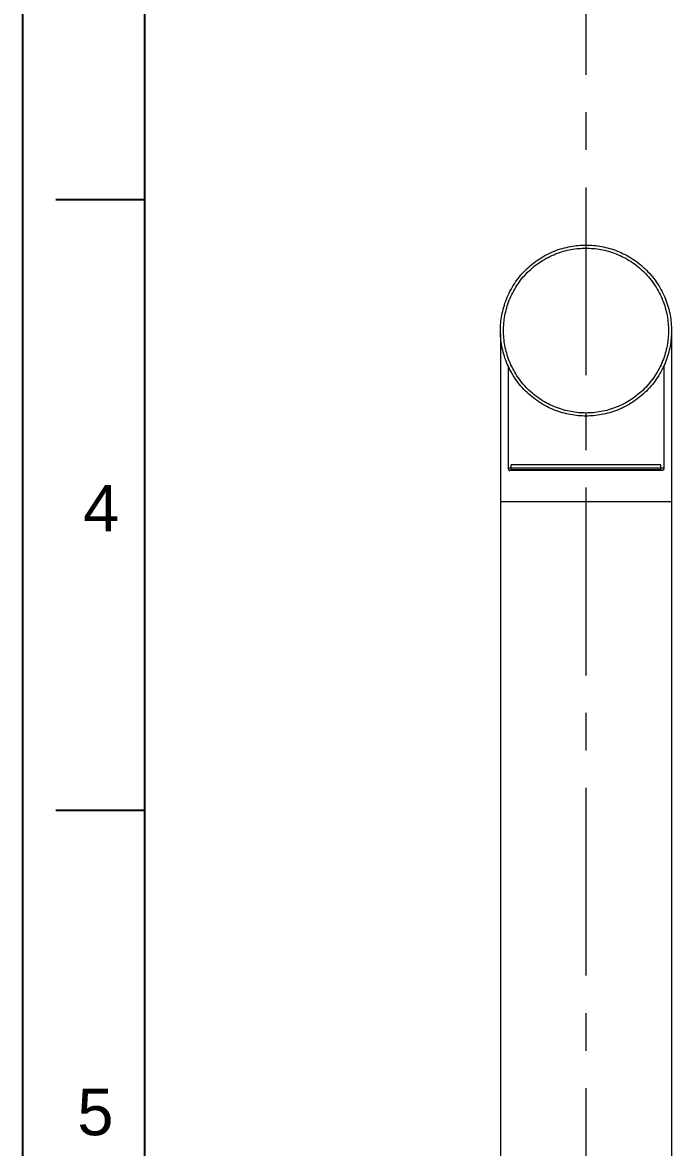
# Model space of a CAD drawing. Header units: inches. Extents: x 5272 to 5866, y -631 to 209.
# Drawn here: x 5272.3 to 5378.5, y -266.2 to -81.9 of the extents above; entities that cross this region are included whole.
import ezdxf

# ---------------------------------------------------------------- set-up
doc = ezdxf.new("R2010")
doc.units = ezdxf.units.IN
doc.header["$LTSCALE"] = 4.84
doc.header["$MEASUREMENT"] = 0
doc.linetypes.add('CENTERX2', pattern=[20.32, 12.7, -2.54, 2.54, -2.54])
doc.layers.get('0').update_dxf_attribs({"linetype": 'CONTINUOUS', "lineweight": 13})
doc.layers.add('CENTER', color=1, linetype='CENTERX2', lineweight=15)
doc.layers.add('FORM', color=7, linetype='CONTINUOUS')
doc.styles.get("Standard").update_dxf_attribs({"font": 'arial.ttf'})

msp = doc.modelspace()

# ---------------------------------------------------------------- linework, layer by layer
for points, weights, knots in [([(5364.49, -146.38), (5350.49, -146.38), (5350.49, -132.38), (5350.49, -118.38), (5364.49, -118.38)], [1, 0.707106781187, 1, 0.707106781187, 1], [0, 0, 0, 21.991149, 21.991149, 43.982297, 43.982297, 43.982297]), ([(5364.49, -145.88), (5350.99, -145.88), (5350.99, -132.38), (5350.99, -118.88), (5364.49, -118.88)], [1, 0.707106781187, 1, 0.707106781187, 1], [0, 0, 0, 21.20575, 21.20575, 42.411501, 42.411501, 42.411501]), ([(5364.49, -118.38), (5378.49, -118.38), (5378.49, -132.38), (5378.49, -146.38), (5364.49, -146.38)], [1, 0.707106781187, 1, 0.707106781187, 1], [0, 0, 0, 21.991149, 21.991149, 43.982297, 43.982297, 43.982297]), ([(5364.49, -118.88), (5377.99, -118.88), (5377.99, -132.38), (5377.99, -145.88), (5364.49, -145.88)], [1, 0.707106781187, 1, 0.707106781187, 1], [0, 0, 0, 21.20575, 21.20575, 42.411501, 42.411501, 42.411501]), ([(5376.73, -154.38), (5376.74, -154.38), (5376.74, -154.38), (5376.74, -154.38), (5364.49, -154.38)], [0.982266230892, 0.990847086912, 1, 0.707106781187, 1], [-58.328085, -58.328085, -58.328085, -57.726765, -57.726765, -38.48451, -38.48451, -38.48451]), ([(5351.74, -154.88), (5351.74, -154.99), (5351.78, -155.08), (5351.82, -155.18), (5351.91, -155.26)], [1, 0.979694481036, 1, 0.976186839676, 1], [0, 0, 0, 0.2018644, 0.2018644, 0.4205343, 0.4205343, 0.4205343]), ([(5351.75, -154.88), (5351.74, -154.88), (5351.74, -154.88), (5351.74, -154.88), (5364.49, -154.88)], [0.982266230892, 0.990847086912, 1, 0.707106781187, 1], [19.401789, 19.401789, 19.401789, 20.027653, 20.027653, 40.055306, 40.055306, 40.055306]), ([(5351.92, -155.26), (5351.91, -155.26), (5351.91, -155.26), (5351.91, -155.26), (5364.49, -155.26)], [0.982266230892, 0.990847086912, 1, 0.707106781187, 1], [58.679878, 58.679878, 58.679878, 59.297561, 59.297561, 79.063415, 79.063415, 79.063415]), ([(5352.25, -155.11), (5352.24, -155.11), (5352.24, -155.11), (5352.24, -155.11), (5364.49, -155.11)], [0.982266230892, 0.990847086912, 1, 0.707106781187, 1], [-58.328085, -58.328085, -58.328085, -57.726765, -57.726765, -38.48451, -38.48451, -38.48451]), ([(5377.24, -154.88), (5377.24, -154.99), (5377.2, -155.08), (5377.16, -155.18), (5377.07, -155.26)], [1, 0.979694481035, 1, 0.976186839677, 1], [0, 0, 0, 0.2018644, 0.2018644, 0.4205343, 0.4205343, 0.4205343])]:
    msp.add_rational_spline(points, weights, degree=2, knots=knots)
for points in [[(5350.49, -133.01), (5350.49, -146.7), (5350.49, -160.38)], [(5378.49, -133.01), (5378.49, -146.7), (5378.49, -160.38)], [(5351.74, -138.21), (5351.74, -146.55), (5351.74, -154.88)], [(5377.24, -138.18), (5377.24, -146.53), (5377.24, -154.88)], [(5352.24, -155.11), (5352.24, -154.75), (5352.24, -154.38)], [(5364.49, -154.38), (5358.37, -154.38), (5352.25, -154.38)], [(5376.74, -155.11), (5376.74, -154.75), (5376.74, -154.38)], [(5376.93, -155.31), (5364.48, -155.31), (5352.04, -155.31)], [(5364.49, -154.88), (5370.86, -154.88), (5377.23, -154.88)], [(5364.49, -155.11), (5370.61, -155.11), (5376.73, -155.11)], [(5364.49, -155.26), (5370.77, -155.26), (5377.06, -155.26)], [(5350.49, -160.38), (5350.49, -243.87), (5350.49, -327.36)], [(5350.49, -160.38), (5357.49, -160.38), (5364.49, -160.38)], [(5364.49, -160.38), (5371.48, -160.38), (5378.48, -160.38)], [(5378.49, -160.38), (5378.49, -243.87), (5378.49, -327.36)]]:
    msp.add_open_spline(points, degree=2)
for points, weights in [([(5351.91, -155.26), (5351.97, -155.31), (5352.04, -155.31)], [1, 0.942568740711, 1]), ([(5352.11, -155.29), (5352.24, -155.25), (5352.24, -155.11)], [1, 0.82353858593, 1]), ([(5376.87, -155.29), (5376.74, -155.25), (5376.74, -155.11)], [1, 0.82353858593, 1]), ([(5377.07, -155.26), (5377.01, -155.31), (5376.94, -155.31)], [1, 0.94256874071, 1])]:
    msp.add_rational_spline(points, weights, degree=2)
at = {"layer": 'CENTER', "ltscale": 0.5}
msp.add_rational_spline([(5364.49, -60.38), (5364.49, -60.38), (5364.49, -358.62)], [1, 0.707106781187, 1], degree=2, dxfattribs=at)
at = {"layer": 'FORM'}
for p, q in [((5272.26, 209.03), (5272.26, -630.97)), ((5292.26, -610.97), (5292.26, 189.03)), ((5292.26, -110.97), (5277.72, -110.97)), ((5292.26, -210.97), (5277.72, -210.97))]:
    msp.add_line(p, q, dxfattribs=at)

# ---------------------------------------------------------------- texts
at = {"layer": 'FORM', "char_height": 7.62, "attachment_point": 5}
for s, insert in [('4', (5285.14, -161.46)), ('5', (5284.19, -260.39))]:
    msp.add_mtext_dynamic_manual_height_columns(s, width=50, gutter_width=12.5, heights=[0], dxfattribs=dict(at, insert=insert))

doc.saveas('drawing.dxf')
